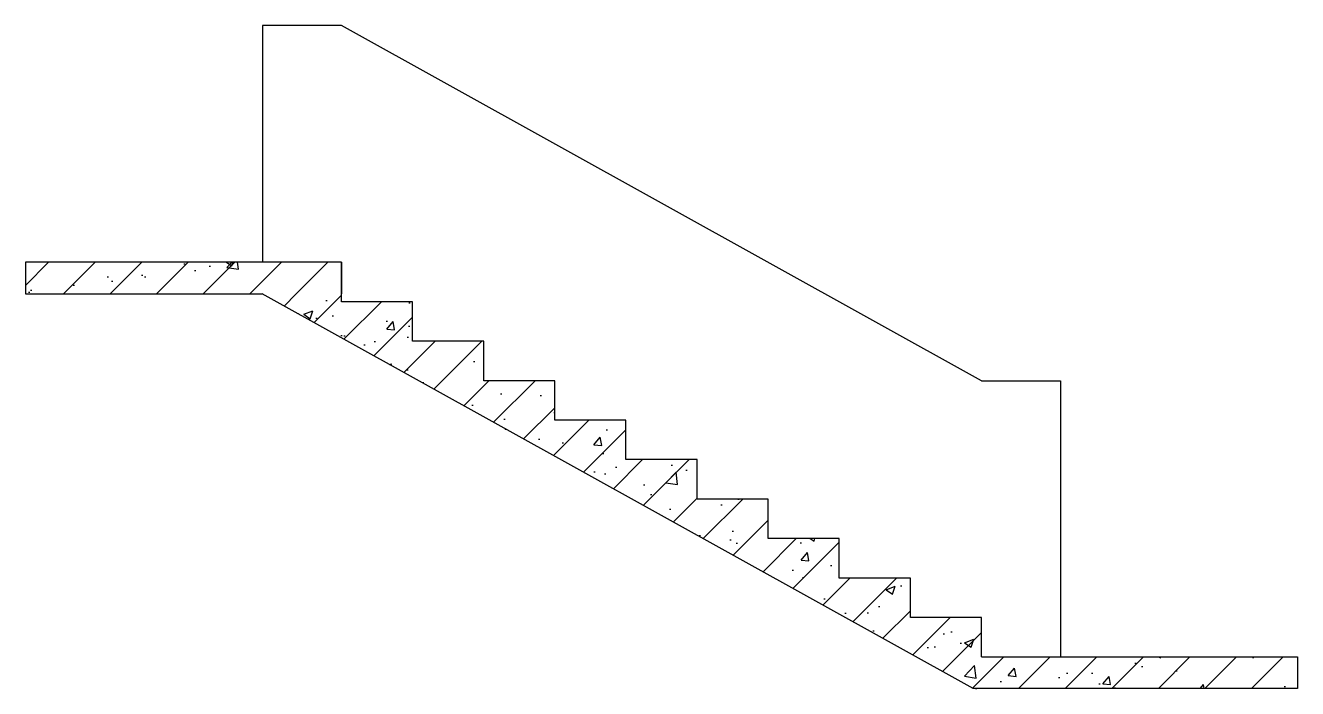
# Model space of a CAD drawing. Extents: x -4830 to 0, y 0 to 2520.
import ezdxf

# ---------------------------------------------------------------- set-up
doc = ezdxf.new("R2010")
doc.units = 0
doc.header["$LTSCALE"] = 1000
doc.header["$MEASUREMENT"] = 0
for name, color, linetype in [('PUB_HATCH', 8, 'Continuous'), ('S_E_RAIL', 4, 'Continuous'), ('S_E_STAIR', 4, 'Continuous'), ('S_STAIR', 9, 'Continuous')]:
    doc.layers.add(name, color=color, linetype=linetype)
pattern_1 = [(45, (-32092.58, -9820.44), (-88.38835, 88.38835), []), (50, (-32092.58, -9820.44), (358.63, -31.376), [37.5, -412.5]), (355, (-32092.58, -9820.44), (-69.3757, 376.096), [30, -330]), (100.4514, (-32062.7, -9823.05), (289.2547, 344.7198), [31.87, -350.571]), (46.1842, (-32092.58, -9720.44), (533.6205, -82.7595), [56.25, -618.75]), (96.6356, (-32048.1, -9727.33), (467.331, 487.059), [47.805, -525.8565]), (351.1842, (-32092.6, -9720.44), (467.331, 487.059), [45, -495]), (21, (-32042.58, -9745.44), (298.4535, -201.3094), [37.5, -412.5]), (326, (-32042.58, -9745.44), (121.6577, 362.575), [30, -330]), (71.4514, (-32017.7, -9762.2), (420.1113, 161.2652), [31.87, -350.571]), (37.5, (-32092.58, -9820.44), (6.07993, 166.44693), [0, -326, 0, -335, 0, -331.25]), (7.5, (-32092.58, -9820.44), (131.5348, 197.2059), [0, -191, 0, -318.5, 0, -126.25]), (327.5, (-32204.08, -9820.44), (266.9112, -11.27744), [0, -125, 0, -390, 0, -517.5]), (317.5, (-32254.08, -9820.44), (291.5931, 50.0525), [0, -162.5, 0, -259, 0, -367.5])]

msp = doc.modelspace()

# ---------------------------------------------------------------- hatches: boundary and pattern name
at = {"layer": 'PUB_HATCH'}
h = msp.add_hatch(dxfattribs=at)
h.set_pattern_fill('钢筋混凝土', color=256, scale=50, style=0)
h.set_pattern_definition(pattern_1)
h.paths.add_polyline_path([(-3630, 1620), (-4830, 1620), (-4830, 1500), (-3630, 1500)])
h = msp.add_hatch(dxfattribs=at)
h.set_pattern_fill('钢筋混凝土', color=256, scale=50, style=0)
h.set_pattern_definition(pattern_1)
h.paths.add_polyline_path([(-1200, 120), (-1200, 270), (-1470, 270), (-1470, 420), (-1740, 420), (-1740, 570), (-2010, 570), (-2010, 720), (-2280, 720), (-2280, 870), (-2550, 870), (-2550, 1020), (-2820, 1020), (-2820, 1170), (-3090, 1170), (-3090, 1320), (-3360, 1320), (-3360, 1470), (-3630, 1470), (-3630, 1500), (-3931.1, 1500), (-1231.1, 0), (-1200, 0)])
h = msp.add_hatch(dxfattribs=at)
h.set_pattern_fill('钢筋混凝土', color=256, scale=50, style=0)
h.set_pattern_definition(pattern_1)
h.paths.add_polyline_path([(0, 120), (0, 0), (-1200, 0), (-1200, 120)])

# ---------------------------------------------------------------- linework, layer by layer
at = {"layer": 'S_E_RAIL'}
for p, q in [((-3930, 2520), (-3930, 1620)), ((-900, 1170), (-900, 120))]:
    msp.add_line(p, q, dxfattribs=at)
at = {"layer": 'S_E_STAIR'}
for p, q in [((-3630, 2520), (-3930, 2520)), ((-1200, 1170), (-3630, 2520)), ((-1200, 1170), (-900, 1170))]:
    msp.add_line(p, q, dxfattribs=at)
at = {"layer": 'S_STAIR'}
for p, q in [((-3630, 1620), (-4830, 1620)), ((-4830, 1620), (-4830, 1500)), ((-3630, 1470), (-3630, 1620)), ((-3630, 1620), (-3630, 1500)), ((-4830, 1500), (-3931.1, 1500)), ((-1231.1, 0), (-3931.1, 1500)), ((-3360, 1470), (-3630, 1470)), ((-3360, 1320), (-3360, 1470)), ((-3090, 1320), (-3360, 1320)), ((-3090, 1170), (-3090, 1320)), ((-2820, 1170), (-3090, 1170)), ((-2820, 1020), (-2820, 1170)), ((-2550, 1020), (-2820, 1020)), ((-2550, 870), (-2550, 1020)), ((-2280, 870), (-2550, 870)), ((-2280, 720), (-2280, 870)), ((-2010, 720), (-2280, 720)), ((-2010, 570), (-2010, 720)), ((-1740, 570), (-2010, 570)), ((-1740, 420), (-1740, 570)), ((-1470, 420), (-1740, 420)), ((-1470, 270), (-1470, 420)), ((-1200, 270), (-1470, 270)), ((-1200, 120), (-1200, 270)), ((-1200, 120), (0, 120)), ((0, 120), (0, 0)), ((-1200, 0), (-1231.1, 0)), ((0, 0), (-1200, 0))]:
    msp.add_line(p, q, dxfattribs=at)

doc.saveas('drawing.dxf')
